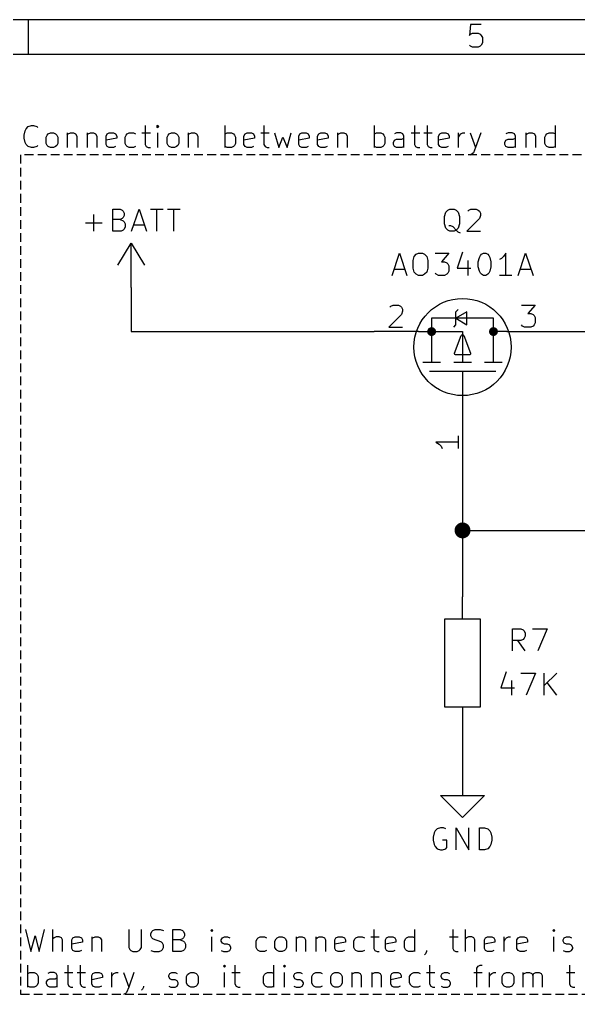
# Model space of a CAD drawing. Header units: millimetres. Extents: x 10 to 287, y -200 to -10.
# Drawn here: x 209.5 to 241.6, y -66 to -10 of the extents above; entities that cross this region are included whole.
import ezdxf

# ---------------------------------------------------------------- set-up
doc = ezdxf.new("R2010")
doc.units = ezdxf.units.MM
doc.linetypes.add('DASHED', pattern=[0.75, 0.5, -0.25])
for name, color, linetype in [('CYAN', 134, 'CONTINUOUS'), ('GREEN', 94, 'CONTINUOUS'), ('LIGHTBLUE', 172, 'CONTINUOUS'), ('RED', 14, 'CONTINUOUS')]:
    doc.layers.add(name, color=color, linetype=linetype)

msp = doc.modelspace()

# ---------------------------------------------------------------- linework, layer by layer
at = {"layer": 'CYAN', "linetype": 'CONTINUOUS'}
for p, q in [((213.753, -22.1692), (213.753, -21.2016)), ((214.8416, -22.1692), (214.8416, -20.8992)), ((214.8416, -20.8992), (215.265, -20.8992)), ((215.265, -20.8992), (215.3859, -20.9597)), ((215.3859, -20.9597), (215.4464, -21.0202)), ((215.4464, -21.0202), (215.5069, -21.1411)), ((215.5069, -21.2621), (215.4464, -21.383)), ((215.5069, -21.1411), (215.5069, -21.2621)), ((215.9302, -22.1692), (216.3535, -20.8992)), ((216.3535, -20.8992), (216.7769, -22.1692)), ((217.0188, -20.8992), (217.7445, -20.8992)), ((217.3817, -22.1692), (217.3817, -20.8992)), ((217.9864, -20.8992), (218.7121, -20.8992)), ((218.3493, -22.1692), (218.3493, -20.8992)), ((233.9219, -21.3225), (233.9823, -21.0806)), ((233.9823, -21.0806), (234.1033, -20.9596)), ((234.1033, -20.9596), (234.2242, -20.8991)), ((234.2242, -20.8991), (234.4661, -20.8991)), ((234.4661, -20.8991), (234.5871, -20.9596)), ((234.5871, -20.9596), (234.708, -21.0806)), ((234.708, -21.0806), (234.7685, -21.3225)), ((235.2524, -21.0201), (235.3128, -20.9596)), ((235.3128, -20.9596), (235.4338, -20.8991)), ((235.4338, -20.8991), (235.7362, -20.8991)), ((235.7362, -20.8991), (235.8571, -20.9596)), ((235.8571, -20.9596), (235.9176, -21.0201)), ((235.9176, -21.0201), (235.9781, -21.141)), ((235.9781, -21.262), (235.9176, -21.4434)), ((235.9781, -21.141), (235.9781, -21.262)), ((213.2692, -21.6854), (214.2369, -21.6854)), ((215.265, -21.504), (214.8416, -21.504)), ((215.3859, -21.4435), (215.265, -21.504)), ((215.265, -21.504), (215.4464, -21.5645)), ((215.4464, -21.383), (215.3859, -21.4435)), ((215.4464, -21.5645), (215.5069, -21.6249)), ((215.5069, -21.6249), (215.5673, -21.7459)), ((215.5673, -21.7459), (215.5673, -21.9273)), ((216.0512, -21.8064), (216.6559, -21.8064)), ((233.9219, -21.7458), (233.9219, -21.3225)), ((233.9823, -21.9877), (233.9219, -21.7458)), ((234.7685, -21.7458), (234.708, -21.9877)), ((234.7685, -21.3225), (234.7685, -21.7458)), ((235.9176, -21.4434), (235.1919, -22.1691)), ((215.3254, -22.1692), (214.8416, -22.1692)), ((215.4464, -22.1088), (215.3254, -22.1692)), ((215.5069, -22.0483), (215.4464, -22.1088)), ((215.5673, -21.9273), (215.5069, -22.0483)), ((234.1033, -22.1087), (233.9823, -21.9877)), ((234.2242, -22.1691), (234.1033, -22.1087)), ((234.2847, -21.8667), (234.1638, -21.8667)), ((234.4661, -22.1691), (234.2242, -22.1691)), ((234.4057, -21.9272), (234.2847, -21.8667)), ((234.5871, -22.1087), (234.4057, -21.9272)), ((234.5871, -22.1087), (234.4661, -22.1691)), ((234.708, -21.9877), (234.5871, -22.1087)), ((234.708, -22.2296), (234.5871, -22.1087)), ((234.829, -22.2901), (234.708, -22.2296)), ((235.1919, -22.1691), (235.9781, -22.1691)), ((230.8981, -24.7091), (231.3214, -23.4391)), ((231.3214, -23.4391), (231.7448, -24.7091)), ((232.1681, -23.6206), (232.2891, -23.4996)), ((232.2891, -23.4996), (232.41, -23.4391)), ((232.41, -23.4391), (232.6519, -23.4391)), ((232.6519, -23.4391), (232.7729, -23.4996)), ((232.7729, -23.4996), (232.8938, -23.6206)), ((233.3777, -23.4391), (234.1639, -23.4391)), ((234.1639, -23.4391), (233.7405, -23.9229)), ((234.95, -23.3787), (234.6477, -24.2858)), ((235.9781, -23.5601), (236.0386, -23.4996)), ((236.0386, -23.4996), (236.1595, -23.4391)), ((236.1595, -23.4391), (236.2805, -23.4391)), ((236.2805, -23.4391), (236.4014, -23.4996)), ((236.4014, -23.4996), (236.4619, -23.5601)), ((237.4295, -23.4391), (237.3086, -23.6206)), ((237.4295, -24.7091), (237.4295, -23.4391)), ((238.1552, -24.7091), (238.5785, -23.4391)), ((238.5785, -23.4391), (239.0019, -24.7091)), ((232.1077, -23.8625), (232.1681, -23.6206)), ((232.1077, -24.2858), (232.1077, -23.8625)), ((232.8938, -23.6206), (232.9543, -23.8625)), ((232.9543, -23.8625), (232.9543, -24.2858)), ((233.7405, -23.9229), (233.922, -23.9229)), ((233.922, -23.9229), (234.0429, -23.9834)), ((234.0429, -23.9834), (234.1034, -24.0439)), ((234.1034, -24.0439), (234.1639, -24.1648)), ((235.2524, -23.8625), (235.2524, -24.7091)), ((235.8572, -23.9229), (235.9176, -23.681)), ((235.8572, -24.2253), (235.8572, -23.9229)), ((235.9176, -23.681), (235.9781, -23.5601)), ((236.4619, -23.5601), (236.5224, -23.681)), ((236.5224, -23.681), (236.5829, -23.9229)), ((236.5829, -23.9229), (236.5829, -24.2253)), ((237.1876, -23.7415), (237.0667, -23.802)), ((237.3086, -23.6206), (237.1876, -23.7415)), ((231.0191, -24.3463), (231.6238, -24.3463)), ((232.1681, -24.5277), (232.1077, -24.2858)), ((232.2891, -24.6487), (232.1681, -24.5277)), ((232.41, -24.7091), (232.2891, -24.6487)), ((232.7729, -24.6487), (232.6519, -24.7091)), ((232.8938, -24.5277), (232.7729, -24.6487)), ((232.9543, -24.2858), (232.8938, -24.5277)), ((233.4382, -24.6487), (233.3777, -24.5882)), ((233.5591, -24.7091), (233.4382, -24.6487)), ((234.0429, -24.6487), (233.922, -24.7091)), ((234.1034, -24.5882), (234.0429, -24.6487)), ((234.1639, -24.4672), (234.1034, -24.5882)), ((234.1639, -24.1648), (234.1639, -24.4672)), ((234.6477, -24.2858), (235.4338, -24.2858)), ((235.9176, -24.4672), (235.8572, -24.2253)), ((235.9781, -24.5882), (235.9176, -24.4672)), ((236.0386, -24.6487), (235.9781, -24.5882)), ((236.1595, -24.7091), (236.0386, -24.6487)), ((236.4014, -24.6487), (236.2805, -24.7091)), ((236.4619, -24.5882), (236.4014, -24.6487)), ((236.5224, -24.4672), (236.4619, -24.5882)), ((236.5829, -24.2253), (236.5224, -24.4672)), ((238.2762, -24.3463), (238.8809, -24.3463)), ((232.6519, -24.7091), (232.41, -24.7091)), ((233.922, -24.7091), (233.5591, -24.7091)), ((236.2805, -24.7091), (236.1595, -24.7091)), ((237.7924, -24.7091), (237.0667, -24.7091)), ((237.8226, -46.2992), (237.8226, -45.0292)), ((237.8226, -45.0292), (238.3064, -45.0292)), ((238.3064, -45.0292), (238.4274, -45.0897)), ((238.4274, -45.0897), (238.4879, -45.1502)), ((238.4879, -45.1502), (238.5483, -45.2711)), ((238.5483, -45.2711), (238.5483, -45.4526)), ((238.9717, -45.0292), (239.8183, -45.0292)), ((239.8183, -45.0292), (239.2741, -46.2992)), ((238.3064, -45.6945), (237.8226, -45.6945)), ((238.5483, -46.2992), (238.125, -45.6945)), ((238.4274, -45.634), (238.3064, -45.6945)), ((238.4879, -45.5735), (238.4274, -45.634)), ((238.5483, -45.4526), (238.4879, -45.5735)), ((237.4597, -47.5088), (237.1574, -48.4159)), ((238.3064, -47.5692), (239.153, -47.5692)), ((239.153, -47.5692), (238.6088, -48.8392)), ((239.6368, -48.8392), (239.6368, -47.5692)), ((240.3625, -47.5692), (239.6368, -48.2949)), ((237.7621, -47.9926), (237.7621, -48.8392)), ((240.3625, -48.8392), (239.8183, -48.1135)), ((237.1574, -48.4159), (237.9435, -48.4159)), ((233.4986, -56.5197), (233.3776, -56.6407)), ((233.68, -56.4592), (233.4986, -56.5197)), ((233.8614, -56.4592), (233.68, -56.4592)), ((233.9824, -56.5197), (233.8614, -56.4592)), ((234.5871, -57.7292), (234.5871, -56.4592)), ((234.5871, -56.4592), (235.3128, -57.7292)), ((235.3128, -57.7292), (235.3128, -56.4592)), ((235.9176, -57.7292), (235.9176, -56.4592)), ((235.9176, -56.4592), (236.22, -56.4592)), ((236.22, -56.4592), (236.4014, -56.5197)), ((236.4014, -56.5197), (236.5224, -56.6407)), ((233.3171, -56.7616), (233.2567, -57.0035)), ((233.2567, -57.0035), (233.2567, -57.1849)), ((233.3776, -56.6407), (233.3171, -56.7616)), ((236.5224, -56.6407), (236.5829, -56.7616)), ((236.5829, -56.7616), (236.6433, -57.0035)), ((236.6433, -57.0035), (236.6433, -57.1849)), ((233.2567, -57.1849), (233.3171, -57.4268)), ((233.3171, -57.4268), (233.3776, -57.5478)), ((233.3776, -57.5478), (233.4986, -57.6688)), ((233.4986, -57.6688), (233.68, -57.7292)), ((233.68, -57.7292), (233.8009, -57.7292)), ((234.0428, -57.1849), (233.8009, -57.1849)), ((233.8009, -57.7292), (233.9824, -57.6688)), ((233.9824, -57.6688), (234.0428, -57.6083)), ((234.0428, -57.6083), (234.0428, -57.1849)), ((236.22, -57.7292), (235.9176, -57.7292)), ((236.4014, -57.6688), (236.22, -57.7292)), ((236.5224, -57.5478), (236.4014, -57.6688)), ((236.5829, -57.4268), (236.5224, -57.5478)), ((236.6433, -57.1849), (236.5829, -57.4268))]:
    msp.add_line(p, q, dxfattribs=at)
at = {"layer": 'GREEN', "linetype": 'CONTINUOUS'}
for p, q in [((215.9, -25.4), (215.9, -27.94)), ((215.9, -27.94), (229.87, -27.94)), ((240.03, -27.94), (246.38, -27.94)), ((234.95, -35.56), (234.95, -39.37)), ((234.95, -39.37), (246.38, -39.37)), ((234.95, -39.37), (234.95, -43.18)), ((234.95, -50.8), (234.95, -53.34))]:
    msp.add_line(p, q, dxfattribs=at)
at = {"layer": 'GREEN', "const_width": 0.4572}
msp.add_lwpolyline([(234.7214, -39.37, 1), (235.1786, -39.37, 1)], format="xyb", close=True, dxfattribs=at)
at = {"layer": 'LIGHTBLUE', "linetype": 'CONTINUOUS'}
for p, q in [((209.8694, -16.2777), (209.9904, -16.1567)), ((209.9904, -16.1567), (210.1718, -16.0962)), ((210.1718, -16.0962), (210.2927, -16.0962)), ((210.2927, -16.0962), (210.4742, -16.1567)), ((210.4742, -16.1567), (210.5346, -16.2172)), ((216.7031, -16.0962), (216.7031, -17.1848)), ((217.4288, -16.0962), (217.3684, -16.1567)), ((217.3684, -16.1567), (217.4288, -16.2172)), ((217.4893, -16.1567), (217.4288, -16.0962)), ((217.4288, -16.0962), (217.4288, -16.2172)), ((217.4288, -16.2172), (217.4893, -16.1567)), ((221.2992, -17.3662), (221.2992, -16.0962)), ((223.5368, -16.0962), (223.5368, -17.1848)), ((229.8868, -17.3662), (229.8868, -16.0962)), ((232.1848, -16.0962), (232.1848, -17.1848)), ((232.9105, -16.0962), (232.9105, -17.1848)), ((240.2885, -17.3662), (240.2885, -16.0962)), ((209.7485, -16.6405), (209.8089, -16.3986)), ((209.7485, -16.8219), (209.7485, -16.6405)), ((209.8089, -16.3986), (209.8694, -16.2777)), ((211.0185, -16.7615), (211.0789, -16.6405)), ((211.0185, -17.1243), (211.0185, -16.7615)), ((211.0789, -16.6405), (211.1394, -16.58)), ((211.1394, -16.58), (211.2604, -16.5196)), ((211.2604, -16.5196), (211.4418, -16.5196)), ((211.4418, -16.5196), (211.5627, -16.58)), ((211.5627, -16.58), (211.6232, -16.6405)), ((211.6232, -16.6405), (211.6837, -16.7615)), ((211.6837, -16.7615), (211.6837, -17.1243)), ((212.2279, -16.5196), (212.2279, -17.3662)), ((212.2279, -16.6405), (212.2884, -16.58)), ((212.2884, -16.58), (212.4094, -16.5196)), ((212.4094, -16.5196), (212.5908, -16.5196)), ((212.5908, -16.5196), (212.7117, -16.58)), ((212.7117, -16.58), (212.7722, -16.701)), ((212.7722, -16.701), (212.7722, -17.3662)), ((213.3769, -16.5196), (213.3769, -17.3662)), ((213.3769, -16.6405), (213.4374, -16.58)), ((213.4374, -16.58), (213.5584, -16.5196)), ((213.5584, -16.5196), (213.7398, -16.5196)), ((213.7398, -16.5196), (213.8607, -16.58)), ((213.8607, -16.58), (213.9212, -16.701)), ((213.9212, -16.701), (213.9212, -17.3662)), ((214.4655, -16.701), (214.5259, -16.58)), ((214.4655, -17.1848), (214.4655, -16.701)), ((214.5259, -16.58), (214.6469, -16.5196)), ((214.6469, -16.5196), (214.8888, -16.5196)), ((214.8888, -16.5196), (215.0097, -16.58)), ((215.0097, -16.58), (215.0702, -16.701)), ((215.0702, -16.701), (215.0702, -16.8219)), ((215.5541, -16.7615), (215.6145, -16.6405)), ((215.5541, -17.1243), (215.5541, -16.7615)), ((215.6145, -16.6405), (215.675, -16.58)), ((215.675, -16.58), (215.796, -16.5196)), ((215.796, -16.5196), (216.0379, -16.5196)), ((216.0379, -16.5196), (216.1588, -16.58)), ((216.5217, -16.5196), (217.0055, -16.5196)), ((217.4288, -17.3662), (217.4288, -16.5196)), ((217.9732, -16.7615), (218.0336, -16.6405)), ((217.9732, -17.1243), (217.9732, -16.7615)), ((218.0336, -16.6405), (218.0941, -16.58)), ((218.0941, -16.58), (218.2151, -16.5196)), ((218.2151, -16.5196), (218.3965, -16.5196)), ((218.3965, -16.5196), (218.5174, -16.58)), ((218.5174, -16.58), (218.5779, -16.6405)), ((218.5779, -16.6405), (218.6384, -16.7615)), ((218.6384, -16.7615), (218.6384, -17.1243)), ((219.1826, -16.5196), (219.1826, -17.3662)), ((219.1826, -16.6405), (219.2431, -16.58)), ((219.2431, -16.58), (219.3641, -16.5196)), ((219.3641, -16.5196), (219.5455, -16.5196)), ((219.5455, -16.5196), (219.6664, -16.58)), ((219.6664, -16.58), (219.7269, -16.701)), ((219.7269, -16.701), (219.7269, -17.3662)), ((221.2992, -16.58), (221.4202, -16.5196)), ((221.4202, -16.5196), (221.6621, -16.5196)), ((221.6621, -16.5196), (221.783, -16.58)), ((221.783, -16.58), (221.8435, -16.6405)), ((221.8435, -16.6405), (221.904, -16.7615)), ((221.904, -16.7615), (221.904, -17.1243)), ((222.3878, -16.701), (222.4482, -16.58)), ((222.3878, -17.1848), (222.3878, -16.701)), ((222.4482, -16.58), (222.5692, -16.5196)), ((222.5692, -16.5196), (222.8111, -16.5196)), ((222.8111, -16.5196), (222.932, -16.58)), ((222.932, -16.58), (222.9925, -16.701)), ((222.9925, -16.701), (222.9925, -16.8219)), ((223.3554, -16.5196), (223.8392, -16.5196)), ((224.1416, -16.5196), (224.3835, -17.3662)), ((224.3835, -17.3662), (224.6254, -16.7615)), ((224.6254, -16.7615), (224.8673, -17.3662)), ((224.8673, -17.3662), (225.1092, -16.5196)), ((225.5326, -16.701), (225.593, -16.58)), ((225.5326, -17.1848), (225.5326, -16.701)), ((225.593, -16.58), (225.714, -16.5196)), ((225.714, -16.5196), (225.9559, -16.5196)), ((225.9559, -16.5196), (226.0768, -16.58)), ((226.0768, -16.58), (226.1373, -16.701)), ((226.1373, -16.701), (226.1373, -16.8219)), ((226.6212, -16.701), (226.6816, -16.58)), ((226.6212, -17.1848), (226.6212, -16.701)), ((226.6816, -16.58), (226.8026, -16.5196)), ((226.8026, -16.5196), (227.0445, -16.5196)), ((227.0445, -16.5196), (227.1654, -16.58)), ((227.1654, -16.58), (227.2259, -16.701)), ((227.2259, -16.701), (227.2259, -16.8219)), ((227.7702, -16.5196), (227.7702, -17.3662)), ((227.7702, -16.6405), (227.8307, -16.58)), ((227.8307, -16.58), (227.9517, -16.5196)), ((227.9517, -16.5196), (228.1331, -16.5196)), ((228.1331, -16.5196), (228.254, -16.58)), ((228.254, -16.58), (228.3145, -16.701)), ((228.3145, -16.701), (228.3145, -17.3662)), ((229.8868, -16.58), (230.0078, -16.5196)), ((230.0078, -16.5196), (230.2497, -16.5196)), ((230.2497, -16.5196), (230.3706, -16.58)), ((230.3706, -16.58), (230.4311, -16.6405)), ((230.4311, -16.6405), (230.4916, -16.7615)), ((230.4916, -16.7615), (230.4916, -17.1243)), ((231.1568, -16.5196), (231.0358, -16.58)), ((231.3987, -16.5196), (231.1568, -16.5196)), ((231.5196, -16.58), (231.3987, -16.5196)), ((231.5801, -16.701), (231.5196, -16.58)), ((231.5801, -17.3662), (231.5801, -16.701)), ((232.0034, -16.5196), (232.4872, -16.5196)), ((232.7291, -16.5196), (233.2129, -16.5196)), ((233.5758, -16.701), (233.6362, -16.58)), ((233.5758, -17.1848), (233.5758, -16.701)), ((233.6362, -16.58), (233.7572, -16.5196)), ((233.7572, -16.5196), (233.9991, -16.5196)), ((233.9991, -16.5196), (234.12, -16.58)), ((234.12, -16.58), (234.1805, -16.701)), ((234.1805, -16.701), (234.1805, -16.8219)), ((234.7248, -17.3662), (234.7248, -16.5196)), ((234.7248, -16.7615), (234.7853, -16.6405)), ((234.7853, -16.6405), (234.8458, -16.58)), ((234.8458, -16.58), (234.9667, -16.5196)), ((234.9667, -16.5196), (235.0877, -16.5196)), ((235.3901, -16.5196), (235.6925, -17.3662)), ((235.9948, -16.5196), (235.6925, -17.3662)), ((237.5672, -16.5196), (237.4462, -16.58)), ((237.8091, -16.5196), (237.5672, -16.5196)), ((237.93, -16.58), (237.8091, -16.5196)), ((237.9905, -16.701), (237.93, -16.58)), ((237.9905, -17.3662), (237.9905, -16.701)), ((238.5952, -16.5196), (238.5952, -17.3662)), ((238.5952, -16.6405), (238.6557, -16.58)), ((238.6557, -16.58), (238.7767, -16.5196)), ((238.7767, -16.5196), (238.9581, -16.5196)), ((238.9581, -16.5196), (239.079, -16.58)), ((239.079, -16.58), (239.1395, -16.701)), ((239.1395, -16.701), (239.1395, -17.3662)), ((239.6838, -16.7615), (239.7442, -16.6405)), ((239.6838, -17.1243), (239.6838, -16.7615)), ((239.7442, -16.6405), (239.8047, -16.58)), ((239.8047, -16.58), (239.9257, -16.5196)), ((239.9257, -16.5196), (240.1676, -16.5196)), ((240.1676, -16.5196), (240.2885, -16.58)), ((209.8089, -17.0638), (209.7485, -16.8219)), ((209.8694, -17.1848), (209.8089, -17.0638)), ((209.9904, -17.3058), (209.8694, -17.1848)), ((210.1718, -17.3662), (209.9904, -17.3058)), ((210.2927, -17.3662), (210.1718, -17.3662)), ((210.4742, -17.3058), (210.2927, -17.3662)), ((210.5346, -17.2453), (210.4742, -17.3058)), ((211.0789, -17.2453), (211.0185, -17.1243)), ((211.1394, -17.3058), (211.0789, -17.2453)), ((211.2604, -17.3662), (211.1394, -17.3058)), ((211.4418, -17.3662), (211.2604, -17.3662)), ((211.5627, -17.3058), (211.4418, -17.3662)), ((211.6232, -17.2453), (211.5627, -17.3058)), ((211.6837, -17.1243), (211.6232, -17.2453)), ((215.0702, -16.8219), (214.4655, -16.9429)), ((214.5259, -17.3058), (214.4655, -17.1848)), ((214.6469, -17.3662), (214.5259, -17.3058)), ((214.8888, -17.3662), (214.6469, -17.3662)), ((215.0097, -17.3058), (214.8888, -17.3662)), ((215.6145, -17.2453), (215.5541, -17.1243)), ((215.675, -17.3058), (215.6145, -17.2453)), ((215.796, -17.3662), (215.675, -17.3058)), ((216.0379, -17.3662), (215.796, -17.3662)), ((216.1588, -17.3058), (216.0379, -17.3662)), ((216.7031, -17.1848), (216.7636, -17.3058)), ((216.7636, -17.3058), (216.8846, -17.3662)), ((216.8846, -17.3662), (217.0055, -17.3662)), ((218.0336, -17.2453), (217.9732, -17.1243)), ((218.0941, -17.3058), (218.0336, -17.2453)), ((218.2151, -17.3662), (218.0941, -17.3058)), ((218.3965, -17.3662), (218.2151, -17.3662)), ((218.5174, -17.3058), (218.3965, -17.3662)), ((218.5779, -17.2453), (218.5174, -17.3058)), ((218.6384, -17.1243), (218.5779, -17.2453)), ((221.4202, -17.3662), (221.2992, -17.3058)), ((221.6621, -17.3662), (221.4202, -17.3662)), ((221.783, -17.3058), (221.6621, -17.3662)), ((221.8435, -17.2453), (221.783, -17.3058)), ((221.904, -17.1243), (221.8435, -17.2453)), ((222.9925, -16.8219), (222.3878, -16.9429)), ((222.4482, -17.3058), (222.3878, -17.1848)), ((222.5692, -17.3662), (222.4482, -17.3058)), ((222.8111, -17.3662), (222.5692, -17.3662)), ((222.932, -17.3058), (222.8111, -17.3662)), ((223.5368, -17.1848), (223.5973, -17.3058)), ((223.5973, -17.3058), (223.7183, -17.3662)), ((223.7183, -17.3662), (223.8392, -17.3662)), ((226.1373, -16.8219), (225.5326, -16.9429)), ((225.593, -17.3058), (225.5326, -17.1848)), ((225.714, -17.3662), (225.593, -17.3058)), ((225.9559, -17.3662), (225.714, -17.3662)), ((226.0768, -17.3058), (225.9559, -17.3662)), ((227.2259, -16.8219), (226.6212, -16.9429)), ((226.6816, -17.3058), (226.6212, -17.1848)), ((226.8026, -17.3662), (226.6816, -17.3058)), ((227.0445, -17.3662), (226.8026, -17.3662)), ((227.1654, -17.3058), (227.0445, -17.3662)), ((230.0078, -17.3662), (229.8868, -17.3058)), ((230.2497, -17.3662), (230.0078, -17.3662)), ((230.3706, -17.3058), (230.2497, -17.3662)), ((230.4311, -17.2453), (230.3706, -17.3058)), ((230.4916, -17.1243), (230.4311, -17.2453)), ((230.9754, -17.0638), (231.0358, -16.9429)), ((230.9754, -17.1848), (230.9754, -17.0638)), ((231.0358, -17.3058), (230.9754, -17.1848)), ((231.0358, -16.9429), (231.1568, -16.8824)), ((231.1568, -17.3662), (231.0358, -17.3058)), ((231.1568, -16.8824), (231.4592, -16.8824)), ((231.4592, -17.3662), (231.1568, -17.3662)), ((231.4592, -16.8824), (231.5801, -16.8219)), ((231.5801, -17.3058), (231.4592, -17.3662)), ((232.1848, -17.1848), (232.2453, -17.3058)), ((232.2453, -17.3058), (232.3663, -17.3662)), ((232.3663, -17.3662), (232.4872, -17.3662)), ((232.9105, -17.1848), (232.971, -17.3058)), ((232.971, -17.3058), (233.092, -17.3662)), ((233.092, -17.3662), (233.2129, -17.3662)), ((234.1805, -16.8219), (233.5758, -16.9429)), ((233.6362, -17.3058), (233.5758, -17.1848)), ((233.7572, -17.3662), (233.6362, -17.3058)), ((233.9991, -17.3662), (233.7572, -17.3662)), ((234.12, -17.3058), (233.9991, -17.3662)), ((235.6925, -17.3662), (235.5715, -17.6686)), ((237.3858, -17.0638), (237.4462, -16.9429)), ((237.3858, -17.1848), (237.3858, -17.0638)), ((237.4462, -17.3058), (237.3858, -17.1848)), ((237.4462, -16.9429), (237.5672, -16.8824)), ((237.5672, -17.3662), (237.4462, -17.3058)), ((237.5672, -16.8824), (237.8696, -16.8824)), ((237.8696, -17.3662), (237.5672, -17.3662)), ((237.8696, -16.8824), (237.9905, -16.8219)), ((237.9905, -17.3058), (237.8696, -17.3662)), ((239.7442, -17.2453), (239.6838, -17.1243)), ((239.8047, -17.3058), (239.7442, -17.2453)), ((239.9257, -17.3662), (239.8047, -17.3058)), ((240.1676, -17.3662), (239.9257, -17.3662)), ((240.2885, -17.3058), (240.1676, -17.3662)), ((235.511, -17.7291), (235.3901, -17.7896)), ((235.5715, -17.6686), (235.511, -17.7291)), ((209.8358, -62.3116), (210.1382, -63.5816)), ((210.1382, -63.5816), (210.3801, -62.6745)), ((210.3801, -62.6745), (210.622, -63.5816)), ((210.622, -63.5816), (210.9244, -62.3116)), ((211.4081, -63.5816), (211.4081, -62.3116)), ((211.5896, -62.735), (211.4686, -62.7954)), ((211.771, -62.735), (211.5896, -62.735)), ((211.8919, -62.7954), (211.771, -62.735)), ((212.5571, -62.7954), (212.6781, -62.735)), ((212.6781, -62.735), (212.92, -62.735)), ((212.92, -62.735), (213.0409, -62.7954)), ((213.6457, -62.735), (213.6457, -63.5816)), ((213.7062, -62.7954), (213.8272, -62.735)), ((213.8272, -62.735), (214.0086, -62.735)), ((214.0086, -62.735), (214.1295, -62.7954)), ((215.7623, -62.3116), (215.7623, -63.3397)), ((216.488, -63.3397), (216.488, -62.3116)), ((217.0324, -62.5535), (217.0928, -62.4326)), ((217.0324, -62.6745), (217.0324, -62.5535)), ((217.0928, -62.7954), (217.0324, -62.6745)), ((217.0928, -62.4326), (217.1533, -62.3721)), ((217.1533, -62.3721), (217.2743, -62.3116)), ((217.2743, -62.3116), (217.5766, -62.3116)), ((217.5766, -62.3116), (217.7581, -62.3721)), ((218.3023, -63.5816), (218.3023, -62.3116)), ((218.3023, -62.3116), (218.7257, -62.3116)), ((218.7257, -62.3116), (218.8466, -62.3721)), ((218.8466, -62.3721), (218.9071, -62.4326)), ((218.9071, -62.4326), (218.9676, -62.5535)), ((218.9676, -62.6745), (218.9071, -62.7954)), ((218.9676, -62.5535), (218.9676, -62.6745)), ((220.5399, -62.3116), (220.4795, -62.3721)), ((220.4795, -62.3721), (220.5399, -62.4326)), ((220.6004, -62.3721), (220.5399, -62.3116)), ((220.5399, -62.3116), (220.5399, -62.4326)), ((220.5399, -62.4326), (220.6004, -62.3721)), ((220.5399, -63.5816), (220.5399, -62.735)), ((221.1447, -62.7954), (221.2657, -62.735)), ((221.2657, -62.735), (221.4471, -62.735)), ((221.4471, -62.735), (221.5681, -62.7954)), ((223.2009, -62.7954), (223.3219, -62.735)), ((223.3219, -62.735), (223.5638, -62.735)), ((223.5638, -62.735), (223.6847, -62.7954)), ((224.2895, -62.7954), (224.4105, -62.735)), ((224.4105, -62.735), (224.5919, -62.735)), ((224.5919, -62.735), (224.7128, -62.7954)), ((225.378, -62.735), (225.378, -63.5816)), ((225.4385, -62.7954), (225.5595, -62.735)), ((225.5595, -62.735), (225.7409, -62.735)), ((225.7409, -62.735), (225.8618, -62.7954)), ((226.527, -62.735), (226.527, -63.5816)), ((226.5875, -62.7954), (226.7085, -62.735)), ((226.7085, -62.735), (226.8899, -62.735)), ((226.8899, -62.735), (227.0108, -62.7954)), ((227.676, -62.7954), (227.797, -62.735)), ((227.797, -62.735), (228.0389, -62.735)), ((228.0389, -62.735), (228.1598, -62.7954)), ((228.8251, -62.7954), (228.9461, -62.735)), ((228.9461, -62.735), (229.188, -62.735)), ((229.188, -62.735), (229.3089, -62.7954)), ((229.6718, -62.735), (230.1556, -62.735)), ((229.8532, -62.3116), (229.8532, -63.4002)), ((230.5789, -62.7954), (230.6999, -62.735)), ((230.6999, -62.735), (230.9418, -62.735)), ((230.9418, -62.735), (231.0627, -62.7954)), ((231.728, -62.7954), (231.849, -62.735)), ((231.849, -62.735), (232.0909, -62.735)), ((232.0909, -62.735), (232.2118, -62.7954)), ((232.2118, -63.5816), (232.2118, -62.3116)), ((234.2075, -62.735), (234.6913, -62.735)), ((234.3889, -62.3116), (234.3889, -63.4002)), ((235.1146, -63.5816), (235.1146, -62.3116)), ((235.2961, -62.735), (235.1751, -62.7954)), ((235.4775, -62.735), (235.2961, -62.735)), ((235.5984, -62.7954), (235.4775, -62.735)), ((236.2636, -62.7954), (236.3846, -62.735)), ((236.3846, -62.735), (236.6265, -62.735)), ((236.6265, -62.735), (236.7474, -62.7954)), ((237.3522, -63.5816), (237.3522, -62.735)), ((237.4732, -62.7954), (237.5941, -62.735)), ((237.5941, -62.735), (237.7151, -62.735)), ((238.1384, -62.7954), (238.2594, -62.735)), ((238.2594, -62.735), (238.5013, -62.735)), ((238.5013, -62.735), (238.6222, -62.7954)), ((240.1946, -62.3116), (240.1342, -62.3721)), ((240.1342, -62.3721), (240.1946, -62.4326)), ((240.2551, -62.3721), (240.1946, -62.3116)), ((240.1946, -62.3116), (240.1946, -62.4326)), ((240.1946, -62.4326), (240.2551, -62.3721)), ((240.1946, -63.5816), (240.1946, -62.735)), ((240.7994, -62.7954), (240.9204, -62.735)), ((240.9204, -62.735), (241.1018, -62.735)), ((241.1018, -62.735), (241.2228, -62.7954)), ((211.4686, -62.7954), (211.4081, -62.8559)), ((211.9524, -62.9164), (211.8919, -62.7954)), ((211.9524, -63.5816), (211.9524, -62.9164)), ((212.4967, -62.9164), (212.5571, -62.7954)), ((212.4967, -63.4002), (212.4967, -62.9164)), ((213.1014, -63.0373), (212.4967, -63.1583)), ((213.0409, -62.7954), (213.1014, -62.9164)), ((213.1014, -62.9164), (213.1014, -63.0373)), ((213.6457, -62.8559), (213.7062, -62.7954)), ((214.1295, -62.7954), (214.19, -62.9164)), ((214.19, -62.9164), (214.19, -63.5816)), ((217.1533, -62.8559), (217.0928, -62.7954)), ((217.2743, -62.9164), (217.1533, -62.8559)), ((217.5162, -62.9769), (217.2743, -62.9164)), ((217.6371, -63.0373), (217.5162, -62.9769)), ((217.6976, -63.0978), (217.6371, -63.0373)), ((217.7581, -63.2188), (217.6976, -63.0978)), ((217.7581, -63.3397), (217.7581, -63.2188)), ((218.7257, -62.9164), (218.3023, -62.9164)), ((218.8466, -62.8559), (218.7257, -62.9164)), ((218.7257, -62.9164), (218.9071, -62.9769)), ((218.9071, -62.7954), (218.8466, -62.8559)), ((218.9071, -62.9769), (218.9676, -63.0373)), ((218.9676, -63.0373), (219.028, -63.1583)), ((219.028, -63.1583), (219.028, -63.3397)), ((221.0843, -62.9164), (221.1447, -62.7954)), ((221.0843, -62.9769), (221.0843, -62.9164)), ((221.1447, -63.0978), (221.0843, -62.9769)), ((221.2657, -63.1583), (221.1447, -63.0978)), ((221.4471, -63.1583), (221.2657, -63.1583)), ((221.5681, -63.2188), (221.4471, -63.1583)), ((221.6285, -63.3397), (221.5681, -63.2188)), ((223.08, -62.9769), (223.1404, -62.8559)), ((223.08, -63.3397), (223.08, -62.9769)), ((223.1404, -62.8559), (223.2009, -62.7954)), ((224.1686, -62.9769), (224.229, -62.8559)), ((224.1686, -63.3397), (224.1686, -62.9769)), ((224.229, -62.8559), (224.2895, -62.7954)), ((224.7128, -62.7954), (224.7733, -62.8559)), ((224.7733, -62.8559), (224.8338, -62.9769)), ((224.8338, -62.9769), (224.8338, -63.3397)), ((225.378, -62.8559), (225.4385, -62.7954)), ((225.8618, -62.7954), (225.9223, -62.9164)), ((225.9223, -62.9164), (225.9223, -63.5816)), ((226.527, -62.8559), (226.5875, -62.7954)), ((227.0108, -62.7954), (227.0713, -62.9164)), ((227.0713, -62.9164), (227.0713, -63.5816)), ((227.6156, -62.9164), (227.676, -62.7954)), ((227.6156, -63.4002), (227.6156, -62.9164)), ((228.2203, -63.0373), (227.6156, -63.1583)), ((228.1598, -62.7954), (228.2203, -62.9164)), ((228.2203, -62.9164), (228.2203, -63.0373)), ((228.7042, -62.9769), (228.7646, -62.8559)), ((228.7042, -63.3397), (228.7042, -62.9769)), ((228.7646, -62.8559), (228.8251, -62.7954)), ((230.5185, -62.9164), (230.5789, -62.7954)), ((230.5185, -63.4002), (230.5185, -62.9164)), ((231.1232, -63.0373), (230.5185, -63.1583)), ((231.0627, -62.7954), (231.1232, -62.9164)), ((231.1232, -62.9164), (231.1232, -63.0373)), ((231.6071, -62.9769), (231.6675, -62.8559)), ((231.6071, -63.3397), (231.6071, -62.9769)), ((231.6675, -62.8559), (231.728, -62.7954)), ((235.1751, -62.7954), (235.1146, -62.8559)), ((235.6589, -62.9164), (235.5984, -62.7954)), ((235.6589, -63.5816), (235.6589, -62.9164)), ((236.2032, -62.9164), (236.2636, -62.7954)), ((236.2032, -63.4002), (236.2032, -62.9164)), ((236.8079, -63.0373), (236.2032, -63.1583)), ((236.7474, -62.7954), (236.8079, -62.9164)), ((236.8079, -62.9164), (236.8079, -63.0373)), ((237.3522, -62.9769), (237.4127, -62.8559)), ((237.4127, -62.8559), (237.4732, -62.7954)), ((238.078, -62.9164), (238.1384, -62.7954)), ((238.078, -63.4002), (238.078, -62.9164)), ((238.6827, -63.0373), (238.078, -63.1583)), ((238.6222, -62.7954), (238.6827, -62.9164)), ((238.6827, -62.9164), (238.6827, -63.0373)), ((240.739, -62.9164), (240.7994, -62.7954)), ((240.739, -62.9769), (240.739, -62.9164)), ((240.7994, -63.0978), (240.739, -62.9769)), ((240.9204, -63.1583), (240.7994, -63.0978)), ((241.1018, -63.1583), (240.9204, -63.1583)), ((241.2228, -63.2188), (241.1018, -63.1583)), ((241.2832, -63.3397), (241.2228, -63.2188)), ((212.5571, -63.5212), (212.4967, -63.4002)), ((212.6781, -63.5816), (212.5571, -63.5212)), ((212.92, -63.5816), (212.6781, -63.5816)), ((213.0409, -63.5212), (212.92, -63.5816)), ((215.7623, -63.3397), (215.8228, -63.4607)), ((215.8228, -63.4607), (215.8833, -63.5212)), ((215.8833, -63.5212), (216.0042, -63.5816)), ((216.0042, -63.5816), (216.2461, -63.5816)), ((216.2461, -63.5816), (216.3671, -63.5212)), ((216.3671, -63.5212), (216.4276, -63.4607)), ((216.4276, -63.4607), (216.488, -63.3397)), ((217.0324, -63.5212), (217.2138, -63.5816)), ((217.2138, -63.5816), (217.5162, -63.5816)), ((217.5162, -63.5816), (217.6371, -63.5212)), ((217.6371, -63.5212), (217.6976, -63.4607)), ((217.6976, -63.4607), (217.7581, -63.3397)), ((218.7861, -63.5816), (218.3023, -63.5816)), ((218.9071, -63.5212), (218.7861, -63.5816)), ((218.9676, -63.4607), (218.9071, -63.5212)), ((219.028, -63.3397), (218.9676, -63.4607)), ((221.0843, -63.5212), (221.2052, -63.5816)), ((221.2052, -63.5816), (221.4471, -63.5816)), ((221.4471, -63.5816), (221.5681, -63.5212)), ((221.5681, -63.5212), (221.6285, -63.4002)), ((221.6285, -63.4002), (221.6285, -63.3397)), ((223.1404, -63.4607), (223.08, -63.3397)), ((223.2009, -63.5212), (223.1404, -63.4607)), ((223.3219, -63.5816), (223.2009, -63.5212)), ((223.5638, -63.5816), (223.3219, -63.5816)), ((223.6847, -63.5212), (223.5638, -63.5816)), ((224.229, -63.4607), (224.1686, -63.3397)), ((224.2895, -63.5212), (224.229, -63.4607)), ((224.4105, -63.5816), (224.2895, -63.5212)), ((224.5919, -63.5816), (224.4105, -63.5816)), ((224.7128, -63.5212), (224.5919, -63.5816)), ((224.7733, -63.4607), (224.7128, -63.5212)), ((224.8338, -63.3397), (224.7733, -63.4607)), ((227.676, -63.5212), (227.6156, -63.4002)), ((227.797, -63.5816), (227.676, -63.5212)), ((228.0389, -63.5816), (227.797, -63.5816)), ((228.1598, -63.5212), (228.0389, -63.5816)), ((228.7646, -63.4607), (228.7042, -63.3397)), ((228.8251, -63.5212), (228.7646, -63.4607)), ((228.9461, -63.5816), (228.8251, -63.5212)), ((229.188, -63.5816), (228.9461, -63.5816)), ((229.3089, -63.5212), (229.188, -63.5816)), ((229.8532, -63.4002), (229.9137, -63.5212)), ((229.9137, -63.5212), (230.0347, -63.5816)), ((230.0347, -63.5816), (230.1556, -63.5816)), ((230.5789, -63.5212), (230.5185, -63.4002)), ((230.6999, -63.5816), (230.5789, -63.5212)), ((230.9418, -63.5816), (230.6999, -63.5816)), ((231.0627, -63.5212), (230.9418, -63.5816)), ((231.6675, -63.4607), (231.6071, -63.3397)), ((231.728, -63.5212), (231.6675, -63.4607)), ((231.849, -63.5816), (231.728, -63.5212)), ((232.0909, -63.5816), (231.849, -63.5816)), ((232.2118, -63.5212), (232.0909, -63.5816)), ((232.8165, -63.7026), (232.7561, -63.7631)), ((232.877, -63.5816), (232.8165, -63.7026)), ((232.877, -63.5212), (232.877, -63.5816)), ((234.3889, -63.4002), (234.4494, -63.5212)), ((234.4494, -63.5212), (234.5704, -63.5816)), ((234.5704, -63.5816), (234.6913, -63.5816)), ((236.2636, -63.5212), (236.2032, -63.4002)), ((236.3846, -63.5816), (236.2636, -63.5212)), ((236.6265, -63.5816), (236.3846, -63.5816)), ((236.7474, -63.5212), (236.6265, -63.5816)), ((238.1384, -63.5212), (238.078, -63.4002)), ((238.2594, -63.5816), (238.1384, -63.5212)), ((238.5013, -63.5816), (238.2594, -63.5816)), ((238.6222, -63.5212), (238.5013, -63.5816)), ((240.739, -63.5212), (240.8599, -63.5816)), ((240.8599, -63.5816), (241.1018, -63.5816)), ((241.1018, -63.5816), (241.2228, -63.5212)), ((241.2228, -63.5212), (241.2832, -63.4002)), ((241.2832, -63.4002), (241.2832, -63.3397)), ((209.9567, -65.6262), (209.9567, -64.3562)), ((212.2547, -64.3562), (212.2547, -65.4448)), ((212.9804, -64.3562), (212.9804, -65.4448)), ((221.2656, -64.3562), (221.2052, -64.4167)), ((221.2052, -64.4167), (221.2656, -64.4772)), ((221.3261, -64.4167), (221.2656, -64.3562)), ((221.2656, -64.3562), (221.2656, -64.4772)), ((221.2656, -64.4772), (221.3261, -64.4167)), ((221.8704, -64.3562), (221.8704, -65.4448)), ((224.108, -65.6262), (224.108, -64.3562)), ((224.7127, -64.3562), (224.6523, -64.4167)), ((224.6523, -64.4167), (224.7127, -64.4772)), ((224.7732, -64.4167), (224.7127, -64.3562)), ((224.7127, -64.3562), (224.7127, -64.4772)), ((224.7127, -64.4772), (224.7732, -64.4167)), ((233.0584, -64.3562), (233.0584, -65.4448)), ((235.7798, -64.5377), (235.8403, -64.4167)), ((235.8403, -64.4167), (235.9613, -64.3562)), ((235.9613, -64.3562), (236.0822, -64.3562)), ((241.1016, -64.3562), (241.1016, -65.4448)), ((209.9567, -64.84), (210.0777, -64.7796)), ((210.0777, -64.7796), (210.3196, -64.7796)), ((210.3196, -64.7796), (210.4405, -64.84)), ((210.4405, -64.84), (210.501, -64.9005)), ((210.501, -64.9005), (210.5615, -65.0215)), ((211.2267, -64.7796), (211.1057, -64.84)), ((211.4686, -64.7796), (211.2267, -64.7796)), ((211.5895, -64.84), (211.4686, -64.7796)), ((211.65, -64.961), (211.5895, -64.84)), ((211.65, -65.6262), (211.65, -64.961)), ((212.0733, -64.7796), (212.5571, -64.7796)), ((212.799, -64.7796), (213.2828, -64.7796)), ((213.6457, -64.961), (213.7061, -64.84)), ((213.6457, -65.4448), (213.6457, -64.961)), ((213.7061, -64.84), (213.8271, -64.7796)), ((213.8271, -64.7796), (214.069, -64.7796)), ((214.069, -64.7796), (214.1899, -64.84)), ((214.1899, -64.84), (214.2504, -64.961)), ((214.2504, -64.961), (214.2504, -65.0819)), ((214.7947, -65.6262), (214.7947, -64.7796)), ((214.7947, -65.0215), (214.8552, -64.9005)), ((214.8552, -64.9005), (214.9157, -64.84)), ((214.9157, -64.84), (215.0366, -64.7796)), ((215.0366, -64.7796), (215.1576, -64.7796)), ((215.46, -64.7796), (215.7624, -65.6262)), ((216.0647, -64.7796), (215.7624, -65.6262)), ((218.0605, -64.961), (218.1209, -64.84)), ((218.0605, -65.0215), (218.0605, -64.961)), ((218.1209, -64.84), (218.2419, -64.7796)), ((218.2419, -64.7796), (218.4233, -64.7796)), ((218.4233, -64.7796), (218.5443, -64.84)), ((219.0886, -65.0215), (219.149, -64.9005)), ((219.149, -64.9005), (219.2095, -64.84)), ((219.2095, -64.84), (219.3305, -64.7796)), ((219.3305, -64.7796), (219.5119, -64.7796)), ((219.5119, -64.7796), (219.6328, -64.84)), ((219.6328, -64.84), (219.6933, -64.9005)), ((219.6933, -64.9005), (219.7538, -65.0215)), ((221.2656, -65.6262), (221.2656, -64.7796)), ((221.689, -64.7796), (222.1728, -64.7796)), ((223.5033, -65.0215), (223.5637, -64.9005)), ((223.5637, -64.9005), (223.6242, -64.84)), ((223.6242, -64.84), (223.7452, -64.7796)), ((223.7452, -64.7796), (223.9871, -64.7796)), ((223.9871, -64.7796), (224.108, -64.84)), ((224.7127, -65.6262), (224.7127, -64.7796)), ((225.2571, -64.961), (225.3175, -64.84)), ((225.2571, -65.0215), (225.2571, -64.961)), ((225.3175, -64.84), (225.4385, -64.7796)), ((225.4385, -64.7796), (225.6199, -64.7796)), ((225.6199, -64.7796), (225.7409, -64.84)), ((226.2852, -65.0215), (226.3456, -64.9005)), ((226.3456, -64.9005), (226.4061, -64.84)), ((226.4061, -64.84), (226.5271, -64.7796)), ((226.5271, -64.7796), (226.769, -64.7796)), ((226.769, -64.7796), (226.8899, -64.84)), ((227.3738, -65.0215), (227.4342, -64.9005)), ((227.4342, -64.9005), (227.4947, -64.84)), ((227.4947, -64.84), (227.6157, -64.7796)), ((227.6157, -64.7796), (227.7971, -64.7796)), ((227.7971, -64.7796), (227.918, -64.84)), ((227.918, -64.84), (227.9785, -64.9005)), ((227.9785, -64.9005), (228.039, -65.0215)), ((228.5832, -64.7796), (228.5832, -65.6262)), ((228.5832, -64.9005), (228.6437, -64.84)), ((228.6437, -64.84), (228.7647, -64.7796)), ((228.7647, -64.7796), (228.9461, -64.7796)), ((228.9461, -64.7796), (229.067, -64.84)), ((229.067, -64.84), (229.1275, -64.961)), ((229.1275, -64.961), (229.1275, -65.6262)), ((229.7322, -64.7796), (229.7322, -65.6262)), ((229.7322, -64.9005), (229.7927, -64.84)), ((229.7927, -64.84), (229.9137, -64.7796)), ((229.9137, -64.7796), (230.0951, -64.7796)), ((230.0951, -64.7796), (230.216, -64.84)), ((230.216, -64.84), (230.2765, -64.961)), ((230.2765, -64.961), (230.2765, -65.6262)), ((230.8208, -64.961), (230.8812, -64.84)), ((230.8208, -65.4448), (230.8208, -64.961)), ((230.8812, -64.84), (231.0022, -64.7796)), ((231.0022, -64.7796), (231.2441, -64.7796)), ((231.2441, -64.7796), (231.365, -64.84)), ((231.365, -64.84), (231.4255, -64.961)), ((231.4255, -64.961), (231.4255, -65.0819)), ((231.9094, -65.0215), (231.9698, -64.9005)), ((231.9698, -64.9005), (232.0303, -64.84)), ((232.0303, -64.84), (232.1513, -64.7796)), ((232.1513, -64.7796), (232.3932, -64.7796)), ((232.3932, -64.7796), (232.5141, -64.84)), ((232.877, -64.7796), (233.3608, -64.7796)), ((233.7237, -64.961), (233.7841, -64.84)), ((233.7237, -65.0215), (233.7237, -64.961)), ((233.7841, -64.84), (233.9051, -64.7796)), ((233.9051, -64.7796), (234.0865, -64.7796)), ((234.0865, -64.7796), (234.2075, -64.84)), ((235.5984, -64.7796), (236.0822, -64.7796)), ((235.7798, -65.6262), (235.7798, -64.5377)), ((236.5055, -65.6262), (236.5055, -64.7796)), ((236.5055, -65.0215), (236.566, -64.9005)), ((236.566, -64.9005), (236.6265, -64.84)), ((236.6265, -64.84), (236.7474, -64.7796)), ((236.7474, -64.7796), (236.8684, -64.7796)), ((237.2313, -65.0215), (237.2917, -64.9005)), ((237.2917, -64.9005), (237.3522, -64.84)), ((237.3522, -64.84), (237.4732, -64.7796)), ((237.4732, -64.7796), (237.6546, -64.7796)), ((237.6546, -64.7796), (237.7755, -64.84)), ((237.7755, -64.84), (237.836, -64.9005)), ((237.836, -64.9005), (237.8965, -65.0215)), ((238.4407, -65.6262), (238.4407, -64.7796)), ((238.4407, -64.9005), (238.5012, -64.84)), ((238.5012, -64.84), (238.6222, -64.7796)), ((238.6222, -64.7796), (238.8036, -64.7796)), ((238.8036, -64.7796), (238.9245, -64.84)), ((238.9245, -64.84), (238.985, -64.961)), ((238.985, -64.961), (239.0455, -64.84)), ((238.985, -64.961), (238.985, -65.6262)), ((239.0455, -64.84), (239.1664, -64.7796)), ((239.1664, -64.7796), (239.3479, -64.7796)), ((239.3479, -64.7796), (239.4688, -64.84)), ((239.4688, -64.84), (239.5293, -64.961)), ((239.5293, -64.961), (239.5293, -65.6262)), ((240.9202, -64.7796), (241.404, -64.7796)), ((210.0777, -65.6262), (209.9567, -65.5658)), ((210.4405, -65.5658), (210.3196, -65.6262)), ((210.501, -65.5053), (210.4405, -65.5658)), ((210.5615, -65.3843), (210.501, -65.5053)), ((210.5615, -65.0215), (210.5615, -65.3843)), ((211.0453, -65.3238), (211.1057, -65.2029)), ((211.0453, -65.4448), (211.0453, -65.3238)), ((211.1057, -65.5658), (211.0453, -65.4448)), ((211.1057, -65.2029), (211.2267, -65.1424)), ((211.2267, -65.6262), (211.1057, -65.5658)), ((211.2267, -65.1424), (211.5291, -65.1424)), ((211.5291, -65.1424), (211.65, -65.0819)), ((211.65, -65.5658), (211.5291, -65.6262)), ((212.2547, -65.4448), (212.3152, -65.5658)), ((212.3152, -65.5658), (212.4362, -65.6262)), ((212.9804, -65.4448), (213.0409, -65.5658)), ((213.0409, -65.5658), (213.1619, -65.6262)), ((214.2504, -65.0819), (213.6457, -65.2029)), ((213.7061, -65.5658), (213.6457, -65.4448)), ((213.8271, -65.6262), (213.7061, -65.5658)), ((214.1899, -65.5658), (214.069, -65.6262)), ((216.609, -65.5658), (216.609, -65.6262)), ((218.1209, -65.1424), (218.0605, -65.0215)), ((218.0605, -65.5658), (218.1814, -65.6262)), ((218.2419, -65.2029), (218.1209, -65.1424)), ((218.4233, -65.2029), (218.2419, -65.2029)), ((218.5443, -65.2634), (218.4233, -65.2029)), ((218.4233, -65.6262), (218.5443, -65.5658)), ((218.6047, -65.3843), (218.5443, -65.2634)), ((218.5443, -65.5658), (218.6047, -65.4448)), ((218.6047, -65.4448), (218.6047, -65.3843)), ((219.0886, -65.3843), (219.0886, -65.0215)), ((219.149, -65.5053), (219.0886, -65.3843)), ((219.2095, -65.5658), (219.149, -65.5053)), ((219.3305, -65.6262), (219.2095, -65.5658)), ((219.6328, -65.5658), (219.5119, -65.6262)), ((219.6933, -65.5053), (219.6328, -65.5658)), ((219.7538, -65.3843), (219.6933, -65.5053)), ((219.7538, -65.0215), (219.7538, -65.3843)), ((221.8704, -65.4448), (221.9309, -65.5658)), ((221.9309, -65.5658), (222.0519, -65.6262)), ((223.5033, -65.3843), (223.5033, -65.0215)), ((223.5637, -65.5053), (223.5033, -65.3843)), ((223.6242, -65.5658), (223.5637, -65.5053)), ((223.7452, -65.6262), (223.6242, -65.5658)), ((224.108, -65.5658), (223.9871, -65.6262)), ((225.3175, -65.1424), (225.2571, -65.0215)), ((225.2571, -65.5658), (225.378, -65.6262)), ((225.4385, -65.2029), (225.3175, -65.1424)), ((225.6199, -65.2029), (225.4385, -65.2029)), ((225.7409, -65.2634), (225.6199, -65.2029)), ((225.6199, -65.6262), (225.7409, -65.5658)), ((225.8013, -65.3843), (225.7409, -65.2634)), ((225.7409, -65.5658), (225.8013, -65.4448)), ((225.8013, -65.4448), (225.8013, -65.3843)), ((226.2852, -65.3843), (226.2852, -65.0215)), ((226.3456, -65.5053), (226.2852, -65.3843)), ((226.4061, -65.5658), (226.3456, -65.5053)), ((226.5271, -65.6262), (226.4061, -65.5658)), ((226.8899, -65.5658), (226.769, -65.6262)), ((227.3738, -65.3843), (227.3738, -65.0215)), ((227.4342, -65.5053), (227.3738, -65.3843)), ((227.4947, -65.5658), (227.4342, -65.5053)), ((227.6157, -65.6262), (227.4947, -65.5658)), ((227.918, -65.5658), (227.7971, -65.6262)), ((227.9785, -65.5053), (227.918, -65.5658)), ((228.039, -65.3843), (227.9785, -65.5053)), ((228.039, -65.0215), (228.039, -65.3843)), ((231.4255, -65.0819), (230.8208, -65.2029)), ((230.8812, -65.5658), (230.8208, -65.4448)), ((231.0022, -65.6262), (230.8812, -65.5658)), ((231.365, -65.5658), (231.2441, -65.6262)), ((231.9094, -65.3843), (231.9094, -65.0215)), ((231.9698, -65.5053), (231.9094, -65.3843)), ((232.0303, -65.5658), (231.9698, -65.5053)), ((232.1513, -65.6262), (232.0303, -65.5658)), ((232.5141, -65.5658), (232.3932, -65.6262)), ((233.0584, -65.4448), (233.1189, -65.5658)), ((233.1189, -65.5658), (233.2399, -65.6262)), ((233.7841, -65.1424), (233.7237, -65.0215)), ((233.7237, -65.5658), (233.8446, -65.6262)), ((233.9051, -65.2029), (233.7841, -65.1424)), ((234.0865, -65.2029), (233.9051, -65.2029)), ((234.2075, -65.2634), (234.0865, -65.2029)), ((234.0865, -65.6262), (234.2075, -65.5658)), ((234.2679, -65.3843), (234.2075, -65.2634)), ((234.2075, -65.5658), (234.2679, -65.4448)), ((234.2679, -65.4448), (234.2679, -65.3843)), ((237.2313, -65.3843), (237.2313, -65.0215)), ((237.2917, -65.5053), (237.2313, -65.3843)), ((237.3522, -65.5658), (237.2917, -65.5053)), ((237.4732, -65.6262), (237.3522, -65.5658)), ((237.7755, -65.5658), (237.6546, -65.6262)), ((237.836, -65.5053), (237.7755, -65.5658)), ((237.8965, -65.3843), (237.836, -65.5053)), ((237.8965, -65.0215), (237.8965, -65.3843)), ((241.1016, -65.4448), (241.1621, -65.5658)), ((241.1621, -65.5658), (241.2831, -65.6262)), ((210.3196, -65.6262), (210.0777, -65.6262)), ((211.5291, -65.6262), (211.2267, -65.6262)), ((212.4362, -65.6262), (212.5571, -65.6262)), ((213.1619, -65.6262), (213.2828, -65.6262)), ((214.069, -65.6262), (213.8271, -65.6262)), ((215.5809, -65.9891), (215.46, -66.0496)), ((215.6414, -65.9286), (215.5809, -65.9891)), ((215.7624, -65.6262), (215.6414, -65.9286)), ((216.5485, -65.7472), (216.4881, -65.8077)), ((216.609, -65.6262), (216.5485, -65.7472)), ((218.1814, -65.6262), (218.4233, -65.6262)), ((219.5119, -65.6262), (219.3305, -65.6262)), ((222.0519, -65.6262), (222.1728, -65.6262)), ((223.9871, -65.6262), (223.7452, -65.6262)), ((225.378, -65.6262), (225.6199, -65.6262)), ((226.769, -65.6262), (226.5271, -65.6262)), ((227.7971, -65.6262), (227.6157, -65.6262)), ((231.2441, -65.6262), (231.0022, -65.6262)), ((232.3932, -65.6262), (232.1513, -65.6262)), ((233.2399, -65.6262), (233.3608, -65.6262)), ((233.8446, -65.6262), (234.0865, -65.6262)), ((237.6546, -65.6262), (237.4732, -65.6262)), ((241.2831, -65.6262), (241.404, -65.6262))]:
    msp.add_line(p, q, dxfattribs=at)
at = {"layer": 'LIGHTBLUE', "linetype": 'DASHED'}
for p, q in [((209.55, -17.78), (209.55, -66.04)), ((271.78, -17.78), (209.55, -17.78)), ((209.55, -66.04), (271.78, -66.04))]:
    msp.add_line(p, q, dxfattribs=at)
at = {"layer": 'RED', "linetype": 'CONTINUOUS'}
for p, q in [((10, -10), (287.0022, -10)), ((210, -12), (210, -10)), ((235.4081, -10.2937), (235.3462, -10.9127)), ((236.0271, -10.2937), (235.4081, -10.2937)), ((235.3462, -10.9127), (235.4081, -10.8508)), ((235.4081, -10.8508), (235.5319, -10.7889)), ((235.5319, -10.7889), (235.8414, -10.7889)), ((235.8414, -10.7889), (235.9652, -10.8508)), ((235.9652, -10.8508), (236.0271, -10.9127)), ((236.0271, -10.9127), (236.089, -11.0365)), ((236.089, -11.0365), (236.089, -11.346)), ((235.4081, -11.5318), (235.3462, -11.4698)), ((235.5319, -11.5937), (235.4081, -11.5318)), ((235.8414, -11.5937), (235.5319, -11.5937)), ((235.9652, -11.5318), (235.8414, -11.5937)), ((236.0271, -11.4698), (235.9652, -11.5318)), ((236.089, -11.346), (236.0271, -11.4698)), ((12, -12), (285.0022, -12)), ((215.138, -24.13), (215.9, -22.86)), ((215.9, -22.86), (216.662, -24.13)), ((215.9, -25.4), (215.9, -22.86)), ((230.7772, -26.5339), (230.8376, -26.4734)), ((230.8376, -26.4734), (230.9586, -26.4129)), ((230.9586, -26.4129), (231.261, -26.4129)), ((231.261, -26.4129), (231.3819, -26.4734)), ((231.3819, -26.4734), (231.4424, -26.5339)), ((231.4424, -26.5339), (231.5029, -26.6548)), ((231.5029, -26.7758), (231.4424, -26.9572)), ((231.5029, -26.6548), (231.5029, -26.7758)), ((234.569, -26.797), (234.696, -26.67)), ((234.569, -27.559), (234.569, -26.797)), ((235.204, -26.797), (234.569, -27.178)), ((235.204, -27.559), (235.204, -26.797)), ((238.3367, -26.4129), (239.1229, -26.4129)), ((239.1229, -26.4129), (238.6995, -26.8967)), ((238.6995, -26.8967), (238.881, -26.8967)), ((238.881, -26.8967), (239.0019, -26.9572)), ((231.4424, -26.9572), (230.7167, -27.6829)), ((236.728, -27.178), (233.172, -27.178)), ((233.172, -27.178), (233.172, -29.718)), ((234.569, -27.178), (235.204, -27.559)), ((236.728, -29.718), (236.728, -27.178)), ((239.0019, -26.9572), (239.0624, -27.0177)), ((239.0624, -27.0177), (239.1229, -27.1386)), ((239.1229, -27.441), (239.0624, -27.562)), ((239.1229, -27.1386), (239.1229, -27.441)), ((232.41, -27.94), (229.87, -27.94)), ((230.7167, -27.6829), (231.5029, -27.6829)), ((232.41, -27.94), (234.95, -27.94)), ((234.442, -27.686), (234.569, -27.559)), ((234.95, -27.94), (234.95, -29.718)), ((237.49, -27.94), (236.728, -27.94)), ((237.49, -27.94), (240.03, -27.94)), ((238.3972, -27.6225), (238.3367, -27.562)), ((238.5181, -27.6829), (238.3972, -27.6225)), ((238.881, -27.6829), (238.5181, -27.6829)), ((239.0019, -27.6225), (238.881, -27.6829)), ((239.0624, -27.562), (239.0019, -27.6225)), ((234.4977, -29.1832), (234.8787, -28.1672)), ((234.8787, -28.1672), (234.8853, -28.1538)), ((234.8853, -28.1538), (234.8869, -28.152)), ((234.8869, -28.152), (234.8881, -28.1495)), ((234.8881, -28.1495), (234.8971, -28.1411)), ((234.8971, -28.1411), (234.9055, -28.1321)), ((234.9055, -28.1321), (234.908, -28.1309)), ((234.908, -28.1309), (234.9098, -28.1293)), ((234.9098, -28.1293), (234.921, -28.125)), ((234.921, -28.125), (234.9327, -28.1198)), ((234.9327, -28.1198), (234.9352, -28.1197)), ((234.9352, -28.1197), (234.9377, -28.1188)), ((234.9377, -28.1188), (234.95, -28.1192)), ((234.95, -28.1192), (234.9623, -28.1188)), ((234.9623, -28.1188), (234.9647, -28.1197)), ((234.9647, -28.1197), (234.9673, -28.1198)), ((234.9673, -28.1198), (234.9789, -28.125)), ((234.9789, -28.125), (234.9902, -28.1293)), ((234.9902, -28.1293), (234.9919, -28.1309)), ((234.9919, -28.1309), (234.9945, -28.1321)), ((234.9945, -28.1321), (235.0028, -28.1411)), ((235.0028, -28.1411), (235.0119, -28.1495)), ((235.0119, -28.1495), (235.013, -28.152)), ((235.013, -28.152), (235.0147, -28.1538)), ((235.0147, -28.1538), (235.0213, -28.1672)), ((235.0213, -28.1672), (235.4024, -29.1833)), ((234.4938, -29.1977), (234.4943, -29.1958)), ((234.4943, -29.2125), (234.4938, -29.1977)), ((234.4943, -29.1951), (234.4948, -29.1937)), ((234.4943, -29.1958), (234.4943, -29.1951)), ((234.4943, -29.2249), (234.4943, -29.2125)), ((234.4947, -29.226), (234.4943, -29.2249)), ((234.4948, -29.2273), (234.4947, -29.226)), ((234.4948, -29.1937), (234.4977, -29.1832)), ((234.5003, -29.2396), (234.4948, -29.2273)), ((234.5056, -29.2523), (234.5003, -29.2396)), ((234.5065, -29.2532), (234.5056, -29.2523)), ((234.5071, -29.2545), (234.5065, -29.2532)), ((234.5172, -29.2639), (234.5071, -29.2545)), ((234.5267, -29.2734), (234.5172, -29.2639)), ((234.5279, -29.2739), (234.5267, -29.2734)), ((234.5288, -29.2747), (234.5279, -29.2739)), ((234.5408, -29.2792), (234.5288, -29.2747)), ((234.5541, -29.2847), (234.5408, -29.2792)), ((234.5558, -29.2848), (234.5541, -29.2847)), ((234.5567, -29.2852), (234.5558, -29.2848)), ((234.5584, -29.2851), (234.5567, -29.2852)), ((234.569, -29.2862), (234.5584, -29.2851)), ((235.331, -29.2862), (234.569, -29.2862)), ((235.3415, -29.2851), (235.331, -29.2862)), ((235.3433, -29.2852), (235.3415, -29.2851)), ((235.3441, -29.2848), (235.3433, -29.2852)), ((235.3459, -29.2847), (235.3441, -29.2848)), ((235.3591, -29.2792), (235.3459, -29.2847)), ((235.3712, -29.2747), (235.3591, -29.2792)), ((235.372, -29.2739), (235.3712, -29.2747)), ((235.3733, -29.2734), (235.372, -29.2739)), ((235.3827, -29.2639), (235.3733, -29.2734)), ((235.3929, -29.2545), (235.3827, -29.2639)), ((235.3934, -29.2532), (235.3929, -29.2545)), ((235.3944, -29.2523), (235.3934, -29.2532)), ((235.3993, -29.2402), (235.3944, -29.2523)), ((235.4052, -29.2274), (235.3993, -29.2402)), ((235.4024, -29.1833), (235.4051, -29.1938)), ((235.4051, -29.1938), (235.4057, -29.1951)), ((235.4057, -29.2249), (235.4052, -29.2259)), ((235.4052, -29.2259), (235.4052, -29.2274)), ((235.4057, -29.1951), (235.4057, -29.1958)), ((235.4057, -29.1958), (235.4062, -29.1977)), ((235.4062, -29.1977), (235.4057, -29.2125)), ((235.4057, -29.2125), (235.4057, -29.2249)), ((233.68, -29.718), (232.664, -29.718)), ((236.855, -30.226), (233.045, -30.226)), ((235.458, -29.718), (234.442, -29.718)), ((234.95, -30.226), (234.95, -33.02)), ((237.236, -29.718), (236.22, -29.718)), ((234.95, -33.02), (234.95, -35.56)), ((234.6929, -33.927), (234.6929, -34.6527)), ((234.6929, -34.2899), (233.4229, -34.2899)), ((233.4229, -34.2899), (233.6044, -34.4108)), ((233.6044, -34.4108), (233.7253, -34.5318)), ((233.7253, -34.5318), (233.7858, -34.6527)), ((234.95, -44.45), (234.95, -43.18)), ((233.934, -49.53), (233.934, -44.45)), ((233.934, -44.45), (235.966, -44.45)), ((235.966, -44.45), (235.966, -49.53)), ((235.966, -49.53), (233.934, -49.53)), ((234.95, -49.53), (234.95, -50.8)), ((234.95, -53.34), (234.95, -54.61)), ((234.95, -55.88), (233.68, -54.61)), ((233.68, -54.61), (234.95, -54.61)), ((234.95, -54.61), (236.22, -54.61)), ((236.22, -54.61), (234.95, -55.88))]:
    msp.add_line(p, q, dxfattribs=at)
at = {"layer": 'RED', "const_width": 0.254}
for points in [[(233.045, -27.94, 1), (233.299, -27.94, 1)], [(236.601, -27.94, 1), (236.855, -27.94, 1)]]:
    msp.add_lwpolyline(points, format="xyb", close=True, dxfattribs=at)
at = {"layer": 'RED'}
msp.add_circle((234.95, -28.829), 2.794, dxfattribs=at)

doc.saveas('drawing.dxf')
